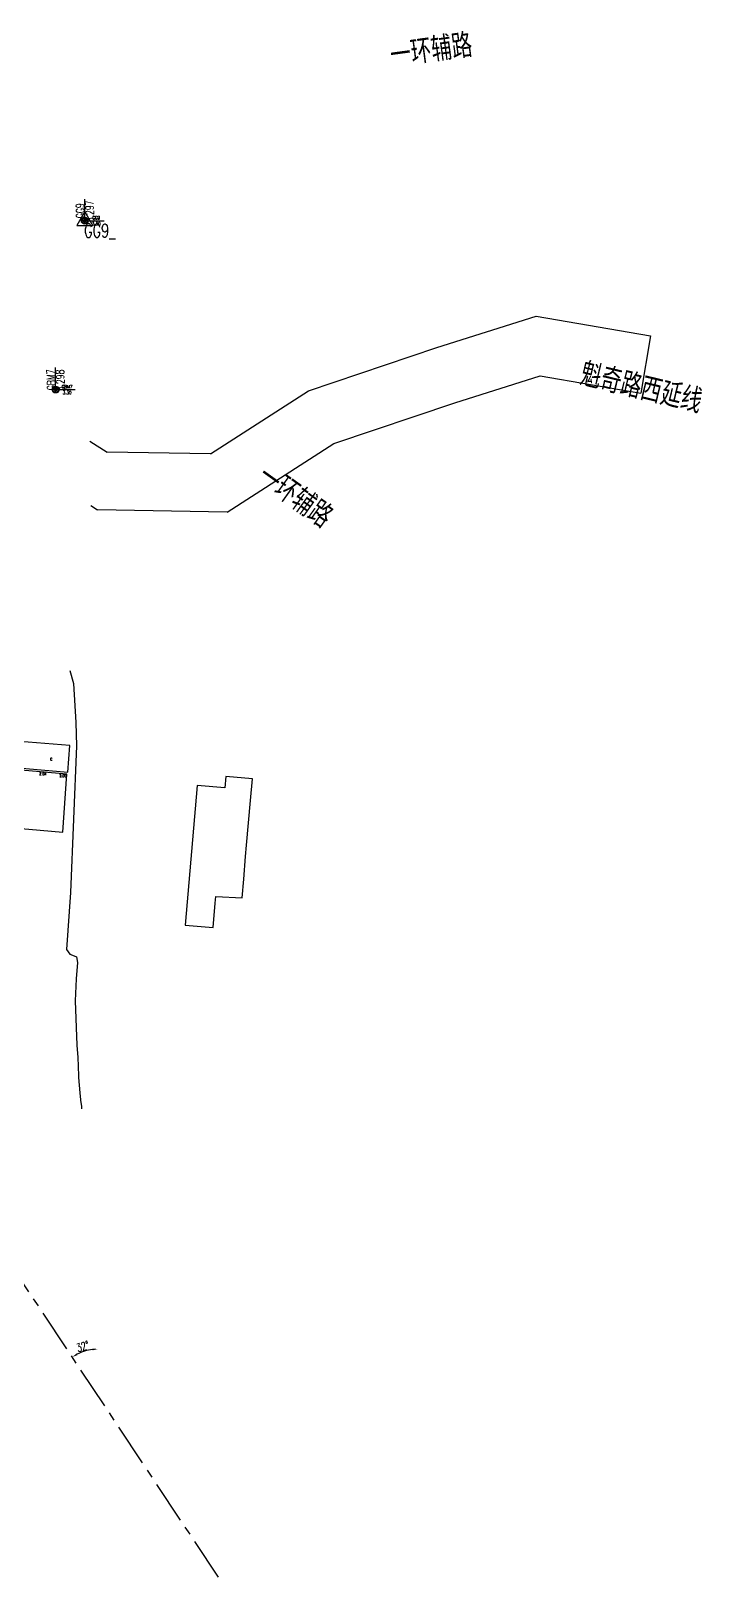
# Model space of a CAD drawing. Extents: x 500036 to 1001740, y 2543128 to 5086681.
# Drawn here: x 500953 to 501202, y 2543128 to 2543701 of the extents above; entities that cross this region are included whole.
import ezdxf
from ezdxf.enums import TextEntityAlignment as Align

# ---------------------------------------------------------------- set-up
doc = ezdxf.new("R2010")
doc.units = 0
doc.header["$LTSCALE"] = 0.5
doc.linetypes.add('CENTER', pattern=[50.8, 31.75, -6.35, 6.35, -6.35])
doc.layers.get('0').update_dxf_attribs({"linetype": 'CONTINUOUS', "lineweight": 5})
doc.layers.get('Defpoints').update_dxf_attribs({"linetype": 'CONTINUOUS'})
for name, color, linetype in [('0-段落划分', 2, 'CONTINUOUS'), ('GCD', 8, 'CONTINUOUS'), ('L-河涌边线', 160, 'CONTINUOUS'), ('s_kzdgps', 5, 'CONTINUOUS'), ('zhix', 2, 'CONTINUOUS'), ('地形图', 8, 'CONTINUOUS'), ('控制导线点', 7, 'CONTINUOUS')]:
    doc.layers.add(name, color=color, linetype=linetype)
doc.layers.add('标注', color=4, linetype='CONTINUOUS', lineweight=15)
doc.styles.add('1599', font='SIMHEI.TTF')
doc.styles.add('HZ', font='romans.shx', dxfattribs={"width": 0.8, "bigfont": 'hztxt.shx'})
doc.styles.add('SB', font='txt.shx', dxfattribs={"height": 5, "bigfont": 'textf.shx'})
doc.styles.get("Standard").update_dxf_attribs({"font": 'simplex1.shx', "width": 0.7, "bigfont": 'hztxt.shx'})
doc.linetypes.add('10421', pattern='A,2,[150,AAA.SHX,S=1,R=0,X=0,Y=1],1e-11', length=2)
doc.dimstyles.new('比例1000', dxfattribs={"dimtxt": 3, "dimasz": 2, "dimexe": 0.8, "dimexo": 0.8, "dimgap": 0.4, "dimtad": 1, "dimdsep": 46, "dimtxsty": 'Standard', "dimcen": 0.09, "dimclrd": 256, "dimclre": 256, "dimclrt": 7, "dimadec": 0, "dimazin": 0, "dimtfac": 1, "dimtix": 1, "dimtmove": 0, "dimatfit": 3, "dimfxl": 0, "dimtolj": 1, "dimtzin": 0, "dimarcsym": 0})

# ---------------------------------------------------------------- blocks, each defined once
blk = doc.blocks.new('s22')
blk.add_lwpolyline([(0, 1.73), (-1.5, -0.87), (1.5, -0.87)], close=True)
blk.add_point((0, 0))
blk = doc.blocks.new('*D17')
at = {"layer": 'Defpoints', "color": 0, "linetype": 'ByBlock'}
for p in [(500793.18, 2543473.03), (500976.85, 2543259.13), (500974.55, 2543211.89), (500979.46, 2543142.38), (501022.54, 2543127.72)]:
    blk.add_point(p, dxfattribs=at)
at = {"layer": '标注', "linetype": 'ByBlock', "lineweight": -2}
blk.add_arc((500978.29, 2543194.34), 17.95, 97.67025, 117.20498, dxfattribs=at)
at = {"layer": '标注', "linetype": 'ByBlock'}
for points in [[(500975.87, 2543212.45), (500975.93, 2543211.79), (500977.89, 2543212.28)], [(500970.26, 2543210.01), (500969.92, 2543210.59), (500968.37, 2543209.29)]]:
    blk.add_solid(points, dxfattribs=at)
at = {"layer": '标注', "color": 7, "linetype": 'ByBlock', "insert": (500972.26, 2543213.24), "char_height": 3, "attachment_point": 5, "rotation": 17.71259}
blk.add_mtext('\\A1;32°', dxfattribs=at)
blk = doc.blocks.new('控制导线点')
at = {"layer": '控制导线点'}
for p, q in [((500961.792, 2543567.946, 3.298), (500960.192, 2543567.946)), ((500962.192, 2543568.346, 3.298), (500962.192, 2543569.946)), ((500962.192, 2543567.546, 3.298), (500962.192, 2543565.946)), ((500962.592, 2543567.946, 3.298), (500964.192, 2543567.946))]:
    blk.add_line(p, q, dxfattribs=at)
for centre, radius in [((500962.192, 2543567.946), 2.5), ((500962.192, 2543567.946), 2), ((500962.192, 2543567.946, 3.298), 0.4)]:
    blk.add_circle(centre, radius, dxfattribs=at)
blk = doc.blocks.new('gc116')
for p, q in [((-1.3, 0), (-0.8, 0)), ((0, 1.3), (0, 0.8)), ((1.3, 0), (0.8, 0)), ((0, -1.3), (0, -0.8))]:
    blk.add_line(p, q)
blk.add_circle((0, 0), 0.8)
blk.add_point((0, 0))
blk = doc.blocks.new('GC200')
at = {"linetype": 'Continuous', "const_width": 0.2, "flags": 128}
blk.add_lwpolyline([(-0.1, 0, 1), (0.1, 0, 1)], format="xyb", close=True, dxfattribs=at)

msp = doc.modelspace()

# ---------------------------------------------------------------- linework, layer by layer
at = {"layer": 'L-河涌边线', "linetype": 'Continuous'}
msp.add_line((501182.744, 2543587.851), (501179.099, 2543566.663), dxfattribs=at)
at = {"layer": 'L-河涌边线', "linetype": 'Continuous', "flags": 128}
for points in [[(501019.641, 2543544.083), (501055.884, 2543567.541), (501103.493, 2543583.526), (501140.341, 2543595.147), (501182.744, 2543587.851)], [(501025.816, 2543522.469), (501065.294, 2543548.021), (501110.148, 2543563.081), (501141.835, 2543573.074), (501179.099, 2543566.663)], [(500974.883, 2543548.878), (500981.29, 2543544.781)], [(501019.641, 2543544.083), (500981.29, 2543544.781)], [(501025.816, 2543522.469), (500977.687, 2543523.344)]]:
    msp.add_lwpolyline(points, dxfattribs=at)
at = {"layer": 'L-河涌边线', "linetype": 'Continuous', "ltscale": 10, "flags": 128}
msp.add_lwpolyline([(500975.187, 2543524.943), (500977.687, 2543523.344)], dxfattribs=at)
at = {"layer": 'zhix', "linetype": 'CENTER', "flags": 128}
msp.add_lwpolyline([(501022.541, 2543127.725), (500793.177, 2543473.03)], dxfattribs=at)
at = {"layer": '地形图', "linetype": 'Continuous'}
for p, q in [((500974.239, 2543630.552), (500980.239, 2543630.552)), ((500963.442, 2543567.946), (500969.442, 2543567.946))]:
    msp.add_line(p, q, dxfattribs=at)
at = {"layer": '地形图', "linetype": '10421'}
msp.add_lwpolyline([(500967.396, 2543463.763), (500968.844, 2543459.037), (500969.627, 2543444.482), (500969.872, 2543435.917), (500967.649, 2543381.502), (500966.266, 2543360.324), (500967.503, 2543358.602), (500969.035, 2543358.04), (500969.875, 2543357.721), (500970.268, 2543355.554), (500969.792, 2543349.48), (500969.485, 2543341.296), (500970.041, 2543324.978), (500970.369, 2543320.288), (500970.439, 2543319.29), (500970.508, 2543318.292), (500970.552, 2543317.66), (500970.664, 2543312.886), (500971.177, 2543307.189), (500971.429, 2543304.671), (500971.459, 2543304.372), (500971.787, 2543302.319), (500971.834, 2543301.343)], dxfattribs=at)
at = {"layer": '地形图'}
for points in [[(500948.912, 2543436.961), (500948.316, 2543427.677), (500966.656, 2543426.09), (500967.498, 2543436.017), (500948.948, 2543437.508)], [(500940.836, 2543406.03), (500964.835, 2543403.92), (500966.345, 2543425.36), (500942.346, 2543427.47)], [(501014.687, 2543421.183), (501010.265, 2543369.424), (501020.597, 2543368.536), (501021.376, 2543377.608), (501021.587, 2543380.06), (501031.352, 2543379.598), (501031.922, 2543386.491), (501032.617, 2543394.91), (501032.997, 2543399.04), (501034.444, 2543415.68), (501035.137, 2543423.65), (501025.307, 2543424.49), (501024.941, 2543420.291)]]:
    msp.add_lwpolyline(points, close=True, dxfattribs=at)
at = {"layer": '控制导线点'}
for p, q in [((500972.989, 2543631.802, -1.649), (500972.989, 2543638.596, -1.649)), ((500962.192, 2543569.196, -3.517), (500962.192, 2543576.144, -3.517))]:
    msp.add_line(p, q, dxfattribs=at)

# ---------------------------------------------------------------- block references
at = {"layer": 's_kzdgps', "color": 5, "xscale": 2, "yscale": 2, "zscale": 2}
msp.add_blockref('s22', (500972.998, 2543630.56), dxfattribs=at)
at = {"layer": '地形图', "linetype": 'Continuous', "xscale": 0.5, "yscale": 0.5}
for p in [(500972.989, 2543630.552, 3.297), (500962.192, 2543567.946, 3.298)]:
    msp.add_blockref('gc116', p, dxfattribs=at)
at = {"layer": '地形图', "linetype": 'Continuous'}
ref = msp.add_blockref('GC200', (500958.637, 2543426.38, 2.039), dxfattribs=dict(at, xscale=0.5, yscale=0.5, zscale=0.5))
ref.add_attrib('height', '2.04', dxfattribs={"layer": 'GCD', "linetype": 'Continuous', "height": 1, "style": 'HZ', "width": 0.8}).set_placement((500956.137, 2543425.48, 2.04), align=Align.MIDDLE_LEFT)
ref = msp.add_blockref('GC200', (500966.607, 2543426.131, 2.003), dxfattribs=dict(at, xscale=0.5, yscale=0.5, zscale=0.5))
ref.add_attrib('height', '2.00', dxfattribs={"layer": 'GCD', "linetype": 'Continuous', "height": 1, "style": 'HZ', "width": 0.8}).set_placement((500963.607, 2543424.781, 2), align=Align.MIDDLE_LEFT)
at = {"layer": '控制导线点', "xscale": 0.5, "yscale": 0.5, "zscale": 0.5}
for p in [(250491.893, 1271846.579, -1.649), (250481.096, 1271783.973, 1.649)]:
    msp.add_blockref('控制导线点', p, dxfattribs=at)

# ---------------------------------------------------------------- texts
at = {"layer": '0-段落划分', "color": 1, "ltscale": 1000, "style": '1599', "width": 0.7}
for s, rotation, p in [('一环辅路', 7.688621, (501116.494, 2543696.206)), ('魁奇路西延线', 346.435705, (501201.66, 2543563.642)), ('一环辅路', 324.520803, (501063.643, 2543519.84))]:
    msp.add_text(s, height=8, rotation=rotation, dxfattribs=at).set_placement(p, align=Align.MIDDLE_RIGHT)
at = {"layer": 's_kzdgps', "color": 5, "style": 'SB', "width": 0.7}
msp.add_text('GG9_', height=5, dxfattribs=at).set_placement((500972.734, 2543624.375))
at = {"layer": '地形图', "linetype": 'Continuous', "style": 'HZ', "width": 0.8}
for s, p in [('GG9', (500977.239, 2543631.652)), ('3.30', (500977.239, 2543629.452)), ('GBM7', (500966.442, 2543569.046)), ('3.30', (500966.442, 2543566.846))]:
    msp.add_text(s, height=1.2, dxfattribs=at).set_placement(p, align=Align.MIDDLE)
at = {"layer": '地形图', "ltscale": 10, "style": 'HZ', "width": 0.8}
msp.add_text('C', height=1, dxfattribs=at).set_placement((500960.166, 2543430.458))
at = {"layer": '控制导线点', "ltscale": 1000, "width": 0.7}
for s, p in [('GG9', (500971.194, 2543637.038, -3.9)), ('3.297', (500974.672, 2543638.068, -3.9)), ('GBM7', (500960.349, 2543575.43, -5.768)), ('3.298', (500963.786, 2543575.371, -5.768))]:
    msp.add_text(s, height=3, rotation=91.982389, dxfattribs=at).set_placement(p, align=Align.MIDDLE_RIGHT)

# ---------------------------------------------------------------- dimensions: what is measured, and where the dimension line sits
at = {"layer": '标注', "linetype": 'ByBlock'}
dim = msp.add_angular_dim_2l(base=(500974.548, 2543211.887), line1=((501022.541, 2543127.725), (500793.177, 2543473.03)), line2=((500976.845, 2543259.132), (500979.457, 2543142.382)), dimstyle='比例1000', dxfattribs=at)
dim.commit()
dim.dimension.update_dxf_attribs({"geometry": '*D17', "text_midpoint": (500972.835, 2543211.432), "dimtype": 162})

doc.saveas('drawing.dxf')
